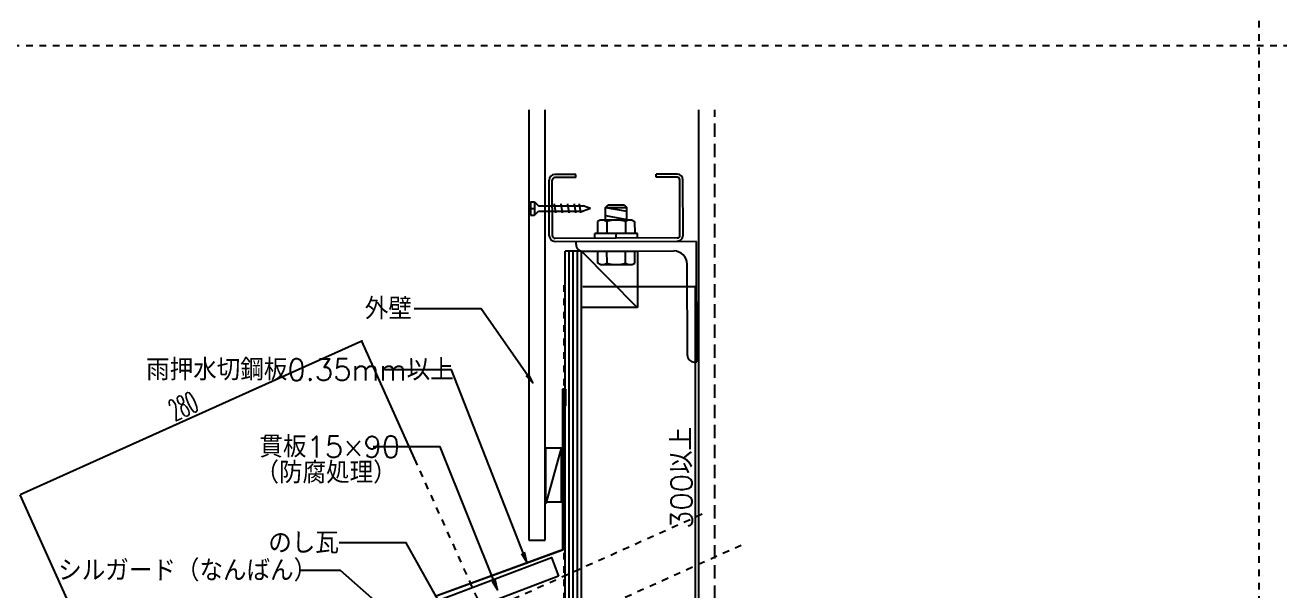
# Model space of a CAD drawing. Extents: x -1727 to 4652, y -2317 to 2357.
# Drawn here: x 562 to 1500, y -407 to 15 of the extents above; entities that cross this region are included whole.
import ezdxf

# ---------------------------------------------------------------- set-up
doc = ezdxf.new("R2010")
doc.units = 0
doc.header["$LTSCALE"] = 5
doc.linetypes.add('DASHED2', pattern=[3, 2, -1])
doc.linetypes.add('DOT', pattern=[2, 1, -1])
for name, color, linetype in [('0-1', 7, 'CONTINUOUS'), ('0-2', 7, 'CONTINUOUS'), ('0-3', 7, 'CONTINUOUS'), ('0-4', 7, 'CONTINUOUS'), ('0-A', 7, 'CONTINUOUS'), ('0-F', 7, 'CONTINUOUS')]:
    doc.layers.add(name, color=color, linetype=linetype)
doc.styles.get("Standard").update_dxf_attribs({"font": 'txt.shx', "bigfont": 'extfont.shx'})

msp = doc.modelspace()

# ---------------------------------------------------------------- linework, layer by layer
at = {"layer": '0-1', "color": 3, "linetype": 'CONTINUOUS'}
for p, q in [((939.0609, -48.163), (939.0609, -369.5926)), ((951.0689, -48.163), (951.0689, -369.5926)), ((939.1559, -369.5926), (951.1639, -369.5926))]:
    msp.add_line(p, q, dxfattribs=at)
at = {"layer": '0-1', "color": 7, "linetype": 'DOT'}
msp.add_line((965.3318, -179.1194), (965.3318, -485.8414), dxfattribs=at)
at = {"layer": '0-1', "color": 6, "linetype": 'CONTINUOUS'}
for p, q in [((966.7349, -256.9757), (964.2349, -256.9757)), ((964.2349, -256.9757), (964.2349, -376.9757)), ((964.5349, -257.2757), (964.5349, -377.1858)), ((966.4349, -257.2757), (964.5349, -257.2757)), ((966.4349, -269.2671), (966.4349, -257.2757)), ((966.7349, -269.2671), (966.7349, -256.9757)), ((966.4349, -269.2671), (966.7349, -269.2671)), ((964.2349, -376.9757), (870.2656, -411.1778)), ((964.5349, -377.1858), (870.6176, -411.3689))]:
    msp.add_line(p, q, dxfattribs=at)
at = {"layer": '0-1', "color": 7, "linetype": 'CONTINUOUS'}
msp.add_line((952.141, -342.3087), (963.5026, -301.0465), dxfattribs=at)
at = {"layer": '0-1', "color": 3, "linetype": 'CONTINUOUS'}
for points in [[(951.5026, -341.0465), (963.5026, -341.0465), (963.5026, -301.0465), (951.5026, -301.0465), (951.5026, -341.0465)], [(961.2462, -396.5621), (877.1478, -428.6163), (871.8055, -414.5999), (955.9038, -382.5457), (961.2462, -396.5621)]]:
    msp.add_lwpolyline(points, close=True, dxfattribs=at)
at = {"layer": '0-2', "color": 7}
msp.add_point((1485, 0), dxfattribs=at)
at = {"layer": '0-3', "color": 7, "linetype": 'CONTINUOUS'}
for p, q in [((979.4246, -180.2518), (1063.7603, -180.2518)), ((1063.7603, -486.429), (1063.7603, -180.2518)), ((814.1723, -220.9171), (558.8335, -335.8175)), ((855.9226, -313.6972), (814.1723, -220.9171)), ((600.5838, -428.5976), (558.8335, -335.8175))]:
    msp.add_line(p, q, dxfattribs=at)
for points in [[(942.0272, -252.1726), (903.4436, -196.7087), (853.4436, -196.7087)], [(937.519, -386.1647), (881.1817, -242.3036), (831.1817, -242.3036)], [(936.718, -246.7296), (942.0272, -252.1726), (938.7703, -245.302)], [(915.5999, -406.7668), (872.6823, -299.8942), (822.6823, -299.8942)], [(880.4913, -431.055), (847.2925, -371.6997), (797.2925, -371.6997)], [(933.6202, -379.6369), (937.519, -386.1647), (935.9481, -378.7253)], [(881.6334, -465.7111), (798.2566, -392.2872), (768.2566, -392.2872)], [(911.6451, -400.2728), (915.5999, -406.7668), (913.965, -399.3412)]]:
    msp.add_lwpolyline(points, dxfattribs=at)
at = {"layer": '0-3', "color": 7}
for p in [(1063.7603, -180.2518), (814.1723, -220.9171)]:
    msp.add_point(p, dxfattribs=at)
at = {"layer": '0-4', "color": 4, "linetype": 'CONTINUOUS'}
for p, q in [((1066.0634, -812.6798), (1066.0634, -48.163)), ((954.3702, -142.1805), (954.2296, -100.7807)), ((956.6701, -142.1725), (956.5295, -100.7728)), ((974.2148, -96.4126), (958.515, -96.466)), ((974.2226, -98.7126), (958.5227, -98.7659)), ((974.2226, -98.7126), (974.2148, -96.4126)), ((1049.9145, -96.1554), (1034.2145, -96.2088)), ((1034.2222, -98.5088), (1034.2145, -96.2088)), ((1049.9221, -98.4554), (1034.2222, -98.5088)), ((1052.0697, -141.8484), (1051.9291, -100.4488)), ((1054.3697, -141.8405), (1054.2289, -100.441)), ((940.3262, -116.9441), (943.3264, -116.9352)), ((940.3262, -116.9441), (940.3601, -126.9452)), ((943.3264, -116.9352), (946.3344, -119.9235)), ((943.3264, -116.9352), (943.3598, -126.934)), ((946.3344, -119.9235), (979.5784, -119.8112)), ((959.2976, -125.1169), (958.218, -118.4737)), ((964.2982, -125.1002), (963.2188, -118.4557)), ((969.2981, -125.082), (968.2191, -118.4399)), ((974.2984, -125.066), (973.2186, -118.4226)), ((978.0401, -125.0528), (976.9604, -118.4098)), ((985.1849, -121.7917), (979.5784, -119.8112)), ((985.1849, -121.7917), (979.5914, -123.811)), ((996.2988, -121.1112), (998.2921, -119.1043)), ((996.2988, -121.1112), (1012.2982, -121.057)), ((996.2988, -121.1112), (1012.3077, -123.8788)), ((996.3317, -130.6103), (996.2988, -121.1112)), ((998.2921, -119.1043), (1010.2914, -119.0629)), ((1010.2914, -119.0629), (1012.2982, -121.057)), ((1012.3302, -130.5555), (1012.2982, -121.057)), ((940.3431, -121.9445), (943.3437, -121.9348)), ((940.3601, -126.9452), (943.3598, -126.934)), ((943.3598, -126.934), (946.3507, -123.9236)), ((946.3507, -123.9236), (979.5914, -123.811)), ((992.3286, -130.624), (990.4778, -131.701)), ((1016.329, -130.5417), (992.3286, -130.624)), ((996.3198, -127.2042), (1012.3291, -129.9706)), ((1016.329, -130.5417), (1018.1895, -131.6078)), ((1020.3634, -140.528), (988.3658, -140.6375)), ((990.4778, -131.701), (990.5082, -140.6297)), ((997.4059, -131.6785), (997.4369, -140.6053)), ((1004.375, -143.5833), (1004.3652, -140.5829)), ((1011.2608, -131.631), (1011.2907, -140.5584)), ((1018.1895, -131.6078), (1018.22, -140.5354)), ((1020.3742, -143.529), (1020.3634, -140.528)), ((1050.0764, -143.8551), (958.6768, -144.1657)), ((958.6849, -146.4656), (1050.0843, -146.155)), ((1064.3856, -146.5503), (974.3858, -146.8571)), ((974.3919, -148.8567), (974.3858, -146.8571)), ((988.3756, -143.6377), (988.3658, -140.6375)), ((1064.6917, -236.5499), (1064.386, -146.5503)), ((979.4097, -153.8398), (1047.409, -153.6079)), ((990.5841, -162.7304), (990.5533, -153.8027)), ((997.5125, -162.7067), (997.4826, -153.7795)), ((1011.3676, -162.6595), (1011.3368, -153.7316)), ((1018.2956, -162.6368), (1018.2653, -153.7084)), ((992.4443, -163.796), (990.5841, -162.7304)), ((992.4443, -163.796), (1016.4449, -163.714)), ((1016.4449, -163.714), (1018.2956, -162.6368)), ((1057.6747, -231.5743), (1057.4432, -163.5741)), ((1062.6916, -236.5567), (1064.6917, -236.5499))]:
    msp.add_line(p, q, dxfattribs=at)
at = {"layer": '0-4', "color": 4, "linetype": 'DASHED2'}
msp.add_line((1078.0634, -848.4371), (1078.0634, -48.163), dxfattribs=at)
at = {"layer": '0-4', "color": 3, "linetype": 'CONTINUOUS'}
for p, q in [((978.0914, -153.8398), (966.2428, -153.8398)), ((966.3442, -481.0264), (966.3442, -153.8398)), ((969.3442, -481.0264), (969.3442, -153.8398)), ((972.3442, -481.0264), (972.3442, -153.8398)), ((975.3442, -481.0264), (975.3442, -153.8398)), ((978.3442, -481.0264), (978.3442, -153.8398))]:
    msp.add_line(p, q, dxfattribs=at)
at = {"layer": '0-4', "color": 7, "linetype": 'CONTINUOUS'}
msp.add_line((978.3442, -153.8398), (1020.0914, -195.8398), dxfattribs=at)
at = {"layer": '0-4', "color": 3, "linetype": 'CONTINUOUS'}
msp.add_lwpolyline([(1020.3442, -195.8398), (978.3442, -195.8398), (978.3442, -153.8398), (1020.3442, -153.8398), (1020.3442, -195.8398)], close=True, dxfattribs=at)
at = {"layer": '0-4', "color": 4, "linetype": 'CONTINUOUS'}
for centre, radius, start, end in [((958.5296, -100.766), 4.3, 90.1948, 180.1947), ((958.5296, -100.766), 2, 90.1948, 180.1947), ((1049.929, -100.4555), 4.3, 0.1948, 90.1948), ((1049.929, -100.4555), 2, 0.1948, 90.1948), ((993.951, -136.7659), 6.147, 55.8291, 89.8364), ((1004.4064, -153.4813), 22.899, 72.5834, 107.799), ((1014.7515, -136.706), 6.158, 90.5678, 124.5225), ((958.6702, -142.1656), 4.3, 180.1947, 270.1947), ((958.6702, -142.1656), 2, 180.1947, 270.1947), ((979.3919, -148.841), 4.999, 180.1869, 270.1976), ((1050.0697, -141.8552), 2, 270.1947, 360.1948), ((1050.0697, -141.8552), 4.3, 270.1947, 360.1948), ((1047.4414, -163.6095), 10.002, 0.2034, 90.1906), ((994.0268, -157.6414), 6.148, 270.5206, 304.5229), ((1004.3654, -140.8171), 22.936, 252.6141, 287.7709), ((1014.8202, -157.5699), 6.148, 235.8448, 269.8596), ((1062.674, -231.5582), 4.999, 180.1869, 270.1976)]:
    msp.add_arc(centre, radius, start, end, dxfattribs=at)
at = {"layer": '0-A', "color": 7, "linetype": 'DOT'}
for p, q in [((1485, -2316.5581), (1485, 2352.946)), ((-1726.8095, 0), (4652.0253, 0))]:
    msp.add_line(p, q, dxfattribs=at)
at = {"layer": '0-F', "color": 1, "linetype": 'DOT'}
for p, q in [((970.6186, -568.5806), (856.4306, -314.8262)), ((1068.7156, -350.2826), (145.5156, -765.1209)), ((1097.8593, -373.54), (159.1066, -795.3669))]:
    msp.add_line(p, q, dxfattribs=at)

# ---------------------------------------------------------------- texts
at = {"layer": '0-3', "color": 7}
for s, p in [('外壁', (816.4436, -204.7087)), ('雨押水切鋼板0.35mm以上', (652.9817, -250.3036)), ('貫板15×90', (737.6823, -307.8942)), ('（防腐処理）', (734.6948, -327.1773)), ('のし瓦', (744.2925, -379.6997)), ('シルガード（なんばん）', (587.2566, -400.2872))]:
    msp.add_text(s, height=16, dxfattribs=at).set_placement(p)
at = {"layer": '0-3', "color": 7, "width": 0.5}
msp.add_text('280', height=16, rotation=24.2276, dxfattribs=at).set_placement((674.5339, -281.0118))
at = {"layer": '0-3', "color": 7}
msp.add_text('300以上', height=16, rotation=90, dxfattribs=at).set_placement((1061.2603, -361.3404))

doc.saveas('drawing.dxf')
